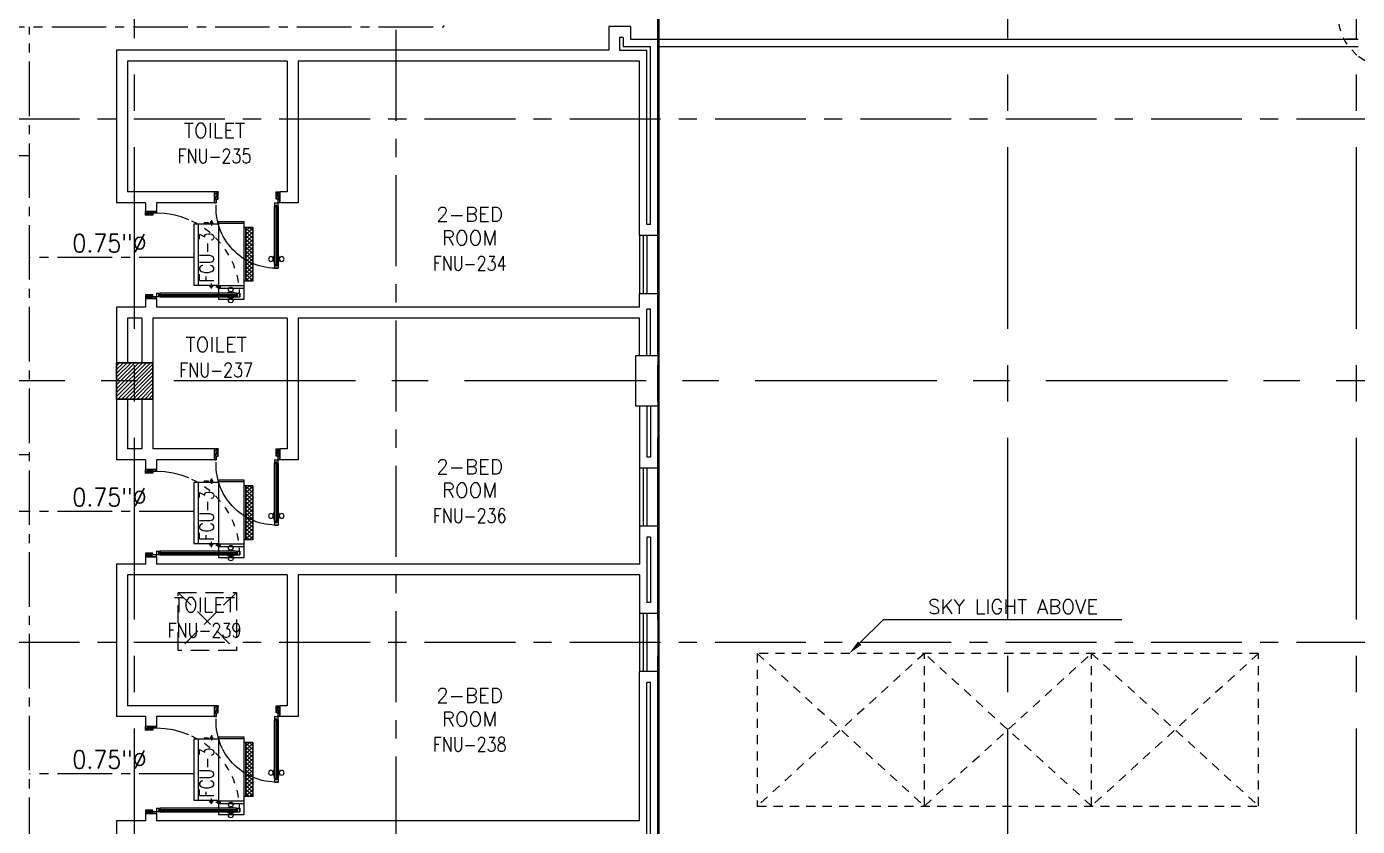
# Model space of a CAD drawing. Extents: x 417866242 to 417866469, y 43498047 to 43498124.
# Drawn here: x 417866407.63 to 417866425.95, y 43498091.88 to 43498102.88 of the extents above; entities that cross this region are included whole.
import ezdxf
from ezdxf.enums import TextEntityAlignment as Align

# ---------------------------------------------------------------- set-up
doc = ezdxf.new("R2010")
doc.units = 0
doc.header["$MEASUREMENT"] = 0
for name, pattern in [('CENTER', [2, 1.25, -0.25, 0.25, -0.25]), ('CENTER2', [1.125, 0.75, -0.125, 0.125, -0.125]), ('CENTERX2', [4, 2.5, -0.5, 0.5, -0.5]), ('HIDDEN', [0.375, 0.25, -0.125]), ('HIDDEN2', [0.1875, 0.125, -0.0625])]:
    doc.linetypes.add(name, pattern=pattern)
doc.layers.get('0').update_dxf_attribs({"linetype": 'CONTINUOUS'})
for name, color, linetype in [('AC-CH', 6, 'CENTER2'), ('AC-CHT', 2, 'CONTINUOUS'), ('AXES', 11, 'CENTERX2'), ('AXES1', 11, 'CENTER'), ('COL', 3, 'CONTINUOUS'), ('DOOR', 11, 'CONTINUOUS'), ('EJ', 11, 'CONTINUOUS'), ('FCU', 6, 'CONTINUOUS'), ('HAT', 11, 'CONTINUOUS'), ('HIDDEN', 11, 'HIDDEN2'), ('INSUL', 11, 'CONTINUOUS'), ('M-TEXT', 2, 'CONTINUOUS'), ('RM-IND', 11, 'CONTINUOUS'), ('RM-NAME', 11, 'CONTINUOUS'), ('RM-NO', 11, 'CONTINUOUS'), ('ROOF', 11, 'CONTINUOUS'), ('SHAFT', 11, 'CONTINUOUS'), ('STR', 11, 'CONTINUOUS'), ('WALL', 11, 'CONTINUOUS'), ('WIN', 11, 'CONTINUOUS')]:
    doc.layers.add(name, color=color, linetype=linetype)
doc.styles.add('KHRS2', font='ROMANS.shx', dxfattribs={"height": 200})
doc.styles.add('ROMANS', font='ROMANS.shx', dxfattribs={"width": 0.6})

# ---------------------------------------------------------------- blocks, each defined once
blk = doc.blocks.new('A$C1DFA4FE8')
at = {"layer": 'DOOR', "color": 0, "linetype": 'ByBlock'}
for p, q in [((950, 1656), (800, 1656)), ((800, 1656), (800, 1631)), ((950, 1606), (950, 1656)), ((0, 1631), (0, 1581)), ((0, 1581), (0, 1631)), ((50, 1631), (0, 1631)), ((50, 1581), (0, 1581)), ((30, 1614), (30, 1598)), ((50, 1614), (30, 1614)), ((50, 1598), (30, 1598)), ((50, 1631), (50, 1614)), ((50, 1598), (50, 1581)), ((750, 1614), (750, 1631)), ((750, 1631), (800, 1631)), ((770, 1614), (750, 1614)), ((750, 1581), (750, 1598)), ((750, 1598), (770, 1598)), ((800, 1581), (750, 1581)), ((770, 1598), (770, 1614)), ((800, 1581), (800, 1631)), ((800, 1631), (850, 1631)), ((850, 1631), (850, 1606)), ((850, 1606), (950, 1606)), ((0, 81), (0, 131)), ((0, 131), (0, 81)), ((50, 131), (0, 131)), ((50, 81), (0, 81)), ((30, 98), (30, 114)), ((50, 114), (30, 114)), ((50, 98), (30, 98)), ((50, 114), (50, 131)), ((50, 81), (50, 98)), ((83, 131), (83, 138)), ((173, 138), (83, 138)), ((83, 81), (83, 74)), ((173, 74), (83, 74)), ((95, 138), (95, 147)), ((95, 147), (160, 147)), ((95, 138), (160, 138)), ((95, 74), (95, 65)), ((95, 74), (160, 74)), ((95, 65), (160, 65)), ((160, 138), (160, 147)), ((160, 74), (160, 65)), ((173, 131), (173, 138)), ((173, 81), (173, 74)), ((750, 131), (750, 114)), ((800, 131), (750, 131)), ((750, 114), (770, 114)), ((750, 98), (750, 81)), ((770, 98), (750, 98)), ((750, 81), (800, 81)), ((770, 114), (770, 98)), ((800, 131), (800, 81)), ((800, 56), (800, 81)), ((800, 81), (850, 81)), ((950, 56), (800, 56)), ((850, 106), (950, 106)), ((850, 81), (850, 106)), ((950, 106), (950, 56))]:
    blk.add_line(p, q, dxfattribs=at)
at = {"layer": 'DOOR', "color": 9, "linetype": 'ByBlock'}
for p, q in [((950, 1606), (837, 1656)), ((950, 1606), (910, 1656)), ((950, 1606), (850, 1619)), ((950, 106), (837, 56)), ((950, 106), (850, 93)), ((950, 106), (910, 56))]:
    blk.add_line(p, q, dxfattribs=at)
at = {"layer": 'DOOR', "linetype": 'ByBlock'}
for p, q in [((750, 1631), (50, 1631)), ((750, 1614), (50, 1614)), ((750, 1598), (50, 1598)), ((50, 1581), (750, 1581)), ((50, 131), (750, 131)), ((750, 114), (50, 114)), ((750, 98), (50, 98)), ((750, 81), (50, 81))]:
    blk.add_line(p, q, dxfattribs=at)
at = {"layer": 'DOOR', "color": 0, "linetype": 'ByBlock'}
for centre in [(128, 179), (128, 32)]:
    blk.add_circle(centre, 32.4, dxfattribs=at)
at = {"layer": 'DOOR', "color": 9, "linetype": 'ByBlock'}
for centre, radius, start, end in [((950, 1606), 154, 161.1053, 166.2858), ((950, 1606), 134, 158.1598, 169.28), ((950, 1606), 114, 154.0838, 167.3774), ((950, 1606), 94.4, 148.0182, 180), ((950, 1606), 74.4, 137.7764, 180), ((950, 1606), 54.4, 113.2074, 180), ((950, 1606), 34.4, 90, 180), ((950, 1606), 14.4, 90, 180), ((950, 106), 154, 193.7142, 198.8947), ((950, 106), 134, 190.72, 201.8402), ((950, 106), 114, 192.6226, 205.9162), ((950, 106), 94.4, 180, 211.9818), ((950, 106), 74.4, 180, 222.2236), ((950, 106), 54.4, 180, 246.7926), ((950, 106), 34.4, 180, 270), ((950, 106), 14.4, 180, 270)]:
    blk.add_arc(centre, radius, start, end, dxfattribs=at)
at = {"layer": 'DOOR', "linetype": 'HIDDEN', "ltscale": 0.5}
for centre, start, end in [((752, 1606), 178.0938, 273.7249), ((752, 106), 86.2751, 181.9062)]:
    blk.add_arc(centre, 752, start, end, dxfattribs=at)
blk = doc.blocks.new('C11')
at = {"layer": 'HAT'}
h = blk.add_hatch(dxfattribs=at)
h.set_pattern_fill('ANSI31', color=256, scale=300, style=0)
h.set_pattern_definition([(45, (-248556.182, -75061.005), (-26.5165043, 26.5165043), [])])
h.paths.add_polyline_path([(300, 700), (0, 700), (0, 350), (300, 350)])
h.paths.add_polyline_path([(300, 350), (0, 350), (0, 0), (300, 0)])
at = {"layer": 'COL'}
blk.add_lwpolyline([(300, 700), (300, 0), (0, 0), (0, 700)], close=True, dxfattribs=at)
blk = doc.blocks.new('DOOR90')
at = {"layer": 'DOOR', "color": 7, "linetype": 'ByBlock'}
for p, q in [((-150, 0), (0, 0)), ((-150, 0), (-150, -25)), ((0, -50), (-114, 0)), ((0, -50), (-40, 0)), ((0, -50), (0, 0)), ((-1000, -25), (-1050, -25)), ((-1050, -75), (-1050, -25)), ((-1050, -25), (-1050, -75)), ((-1000, -75), (-1050, -75)), ((-1000, -42), (-1020, -42)), ((-1020, -42), (-1020, -58)), ((-1000, -58), (-1020, -58)), ((-1000, -25), (-1000, -42)), ((-1000, -58), (-1000, -75)), ((-878, -18), (-968, -18)), ((-968, -25), (-968, -18)), ((-968, -75), (-968, -82)), ((-878, -82), (-968, -82)), ((-955, -9), (-890, -9)), ((-955, -18), (-955, -9)), ((-955, -18), (-890, -18)), ((-955, -82), (-890, -82)), ((-955, -82), (-955, -91)), ((-955, -91), (-890, -91)), ((-890, -18), (-890, -9)), ((-890, -82), (-890, -91)), ((-878, -25), (-878, -18)), ((-878, -75), (-878, -82)), ((-200, -25), (-150, -25)), ((-200, -42), (-200, -25)), ((-180, -42), (-200, -42)), ((-200, -58), (-180, -58)), ((-200, -75), (-200, -58)), ((-150, -75), (-200, -75)), ((-180, -58), (-180, -42)), ((-150, -25), (-100, -25)), ((-150, -75), (-150, -25)), ((-100, -25), (-100, -50)), ((0, -50), (-100, -37)), ((-100, -50), (0, -50)), ((-150, -875), (-100, -875)), ((-150, -900), (-150, -875)), ((-150, -900), (0, -900)), ((0, -900), (-150, -900)), ((0, -850), (-114, -900)), ((-100, -875), (-100, -850)), ((0, -850), (-100, -863)), ((-100, -850), (0, -850)), ((0, -850), (-40, -900)), ((0, -850), (0, -900))]:
    blk.add_line(p, q, dxfattribs=at)
at = {"layer": 'DOOR', "linetype": 'ByBlock'}
for p, q in [((-200, -25), (-1000, -25)), ((-200, -42), (-1000, -42)), ((-200, -58), (-1000, -58)), ((-1000, -75), (-200, -75))]:
    blk.add_line(p, q, dxfattribs=at)
at = {"layer": 'DOOR', "color": 7, "linetype": 'ByBlock'}
for centre in [(-923, 24), (-923, -124)]:
    blk.add_circle(centre, 32.4, dxfattribs=at)
for centre, radius, start, end in [((0, -50), 154, 161.1053, 166.2858), ((0, -50), 94.4, 148.0182, 180), ((0, -50), 134, 158.1598, 169.28), ((0, -50), 114, 154.0838, 167.3774), ((0, -50), 74.4, 137.7764, 180), ((0, -50), 54.4, 113.2074, 180), ((0, -50), 34.4, 90, 180), ((0, -50), 14.4, 90, 180), ((0, -850), 154, 193.7142, 198.8947), ((0, -850), 134, 190.72, 201.8402), ((0, -850), 94.4, 180, 211.9818), ((0, -850), 74.4, 180, 222.2236), ((0, -850), 54.4, 180, 246.7926), ((0, -850), 34.4, 180, 270), ((0, -850), 14.4, 180, 270)]:
    blk.add_arc(centre, radius, start, end, dxfattribs=at)
at = {"layer": 'DOOR', "linetype": 'HIDDEN', "ltscale": 0.5}
blk.add_arc((-222, -50), 828, 178.2701, 275.003, dxfattribs=at)
blk = doc.blocks.new('DOOR100')
at = {"layer": 'DOOR', "color": 7, "linetype": 'ByBlock'}
for p, q in [((-75, 1250), (-75, 1300)), ((-75, 1300), (-25, 1300)), ((-25, 1300), (-75, 1300)), ((-25, 1250), (-25, 1300)), ((-91, 1205), (-91, 1140)), ((-82, 1205), (-91, 1205)), ((-82, 1140), (-91, 1140)), ((-82, 1128), (-82, 1218)), ((-75, 1218), (-82, 1218)), ((-82, 1205), (-82, 1140)), ((-75, 1128), (-82, 1128)), ((-58, 1250), (-75, 1250)), ((-58, 1250), (-58, 1270)), ((-42, 1270), (-58, 1270)), ((-42, 1250), (-42, 1270)), ((-25, 1250), (-42, 1250)), ((-25, 1218), (-18, 1218)), ((-25, 1128), (-18, 1128)), ((-18, 1128), (-18, 1218)), ((-18, 1205), (-18, 1140)), ((-18, 1205), (-9, 1205)), ((-18, 1140), (-9, 1140)), ((-9, 1205), (-9, 1140)), ((-75, 200), (-58, 200)), ((-75, 150), (-75, 200)), ((-58, 200), (-58, 180)), ((-42, 200), (-25, 200)), ((-42, 180), (-42, 200)), ((-25, 200), (-25, 150)), ((-1200, 0), (-1200, 150)), ((-1200, 150), (-1175, 150)), ((-1200, 150), (-1200, 0)), ((-1150, 0), (-1200, 114)), ((-1150, 0), (-1200, 40)), ((-1150, 0), (-1200, 0)), ((-1175, 150), (-1175, 100)), ((-1175, 100), (-1150, 100)), ((-1150, 0), (-1163, 100)), ((-1150, 100), (-1150, 0)), ((-75, 150), (-25, 150)), ((-58, 180), (-42, 180)), ((-50, 0), (0, 114)), ((-50, 100), (-50, 0)), ((-50, 0), (-37, 100)), ((-25, 100), (-50, 100)), ((-50, 0), (0, 40)), ((-50, 0), (0, 0)), ((0, 150), (-25, 150)), ((-25, 150), (-25, 100)), ((0, 0), (0, 150)), ((0, 150), (0, 0))]:
    blk.add_line(p, q, dxfattribs=at)
at = {"layer": 'DOOR', "linetype": 'ByBlock'}
for p, q in [((-75, 1250), (-75, 200)), ((-58, 200), (-58, 1250)), ((-42, 200), (-42, 1250)), ((-25, 200), (-25, 1250))]:
    blk.add_line(p, q, dxfattribs=at)
at = {"layer": 'DOOR', "color": 7, "linetype": 'ByBlock'}
for centre in [(-124, 1173), (24, 1173)]:
    blk.add_circle(centre, 32.4, dxfattribs=at)
at = {"layer": 'DOOR', "linetype": 'HIDDEN', "ltscale": 0.5}
blk.add_arc((-25, 150), 1150, 90, 180, dxfattribs=at)
at = {"layer": 'DOOR', "color": 7, "linetype": 'ByBlock'}
for centre, radius, start, end in [((-1150, 0), 154, 103.7142, 108.8947), ((-1150, 0), 134, 100.72, 111.8402), ((-1150, 0), 94.4, 90, 121.9818), ((-1150, 0), 74.4, 90, 132.2236), ((-1150, 0), 54.4, 90, 156.7926), ((-1150, 0), 34.4, 90, 180), ((-1150, 0), 14.4, 90, 180), ((-50, 0), 94.4, 58.0182, 90), ((-50, 0), 74.4, 47.7764, 90), ((-50, 0), 54.4, 23.2074, 90), ((-50, 0), 34.4, 0, 90), ((-50, 0), 14.4, 0, 90), ((-50, 0), 134, 68.1598, 79.28), ((-50, 0), 114, 64.0838, 77.3774), ((-50, 0), 154, 71.1053, 76.2858)]:
    blk.add_arc(centre, radius, start, end, dxfattribs=at)
blk = doc.blocks.new('COL50')
at = {"layer": 'COL'}
blk.add_lwpolyline([(-250, 250), (-250, -250), (250, -250), (250, 250)], close=True, dxfattribs=at)
blk = doc.blocks.new('*X61')
at = {"color": 0}
for p, q in [((245929, 162720), (246399, 163190)), ((245929, 162773), (246345, 163190)), ((245929, 162826), (246292, 163190)), ((245929, 162879), (246239, 163190)), ((245929, 162932), (246186, 163190)), ((245929, 162985), (246133, 163190)), ((245929, 163038), (246080, 163190)), ((245929, 163091), (246027, 163190)), ((245929, 163144), (245974, 163190)), ((245952, 162690), (246429, 163167)), ((246005, 162690), (246429, 163114)), ((246058, 162690), (246429, 163061)), ((246111, 162690), (246429, 163008)), ((246164, 162690), (246429, 162955)), ((246217, 162690), (246429, 162902)), ((246270, 162690), (246429, 162849)), ((246323, 162690), (246429, 162796)), ((246376, 162690), (246429, 162742))]:
    blk.add_line(p, q, dxfattribs=at)
blk = doc.blocks.new('*X29')
at = {"color": 0}
for p, q in [((16890, -2467), (16943, -2414)), ((16890, -2520), (16990, -2420)), ((16990, -2565), (16890, -2465)), ((16890, -2573), (16990, -2473)), ((16990, -2619), (16890, -2519)), ((16890, -2626), (16990, -2526)), ((16990, -2512), (16892, -2414)), ((16990, -2459), (16945, -2414)), ((16990, -2672), (16890, -2572)), ((16890, -2679), (16990, -2579)), ((16990, -2725), (16890, -2625)), ((16890, -2732), (16990, -2632)), ((16990, -2778), (16890, -2678)), ((16890, -2785), (16990, -2685)), ((16990, -2831), (16890, -2731)), ((16890, -2838), (16990, -2738)), ((16990, -2884), (16890, -2784)), ((16890, -2891), (16990, -2791)), ((16990, -2937), (16890, -2837)), ((16890, -2944), (16990, -2844)), ((16990, -2990), (16890, -2890)), ((16890, -2997), (16990, -2897)), ((16990, -3043), (16890, -2943)), ((16890, -3050), (16990, -2950)), ((16990, -3096), (16890, -2996)), ((16890, -3103), (16990, -3003)), ((16990, -3149), (16890, -3049)), ((16944, -3155), (16890, -3102)), ((16892, -3155), (16990, -3056)), ((16945, -3155), (16990, -3109))]:
    blk.add_line(p, q, dxfattribs=at)
blk = doc.blocks.new('WHE06')
at = {"color": 3}
for p, q in [((689, 622), (346, 622)), ((346, 622), (346, 469)), ((689, 469), (689, 622)), ((60, -422), (60, 422)), ((212, 437), (269, 437)), ((232, 452), (232, 422)), ((232, 452), (252, 452)), ((242, 472), (242, 399)), ((252, 452), (252, 422)), ((305, 448), (373, 448)), ((321, 458), (321, 438)), ((321, 458), (346, 458)), ((321, 438), (346, 438)), ((346, 430), (689, 430)), ((811, 371), (689, 371)), ((711, -371), (711, 371)), ((811, -371), (811, 371)), ((142, -437), (142, -422)), ((142, -437), (197, -437)), ((197, -437), (197, -422)), ((221, -437), (269, -437)), ((232, -452), (232, -422)), ((232, -452), (252, -452)), ((242, -472), (242, -399)), ((252, -452), (252, -422)), ((346, -430), (689, -430)), ((811, -371), (689, -371))]:
    blk.add_line(p, q, dxfattribs=at)
at = {"color": 6}
for p, q in [((0, -422), (0, 422)), ((0, 422), (346, 422)), ((346, 469), (346, -451)), ((689, 469), (346, 469)), ((689, -451), (689, 469)), ((0, -422), (346, -422)), ((346, -451), (689, -451))]:
    blk.add_line(p, q, dxfattribs=at)
at = {"color": 11}
blk.add_blockref('*X29', (-16179, 2784), dxfattribs=at)
blk = doc.blocks.new('RM1')
at = {"layer": 'RM-NAME', "style": 'ROMANS'}
for tag, p in [('ROOMNAME1', (0, 324)), ('ROOMNAME2', (0, 0))]:
    blk.add_attdef(tag, text='', height=200, dxfattribs=at).set_placement(p, align=Align.MIDDLE)

msp = doc.modelspace()

# ---------------------------------------------------------------- linework, layer by layer
at = {"layer": 'AC-CH'}
for p, q in [((417866413.374, 43498106.023), (417866413.374, 43498102.883)), ((417866404.604, 43498102.883), (417866413.374, 43498102.883)), ((417866407.672, 43498062.277), (417866407.672, 43498102.883)), ((417866406.002, 43498101.11), (417866407.672, 43498101.11)), ((417866409.935, 43498099.705), (417866407.672, 43498099.705)), ((417866403.861, 43498096.996), (417866407.672, 43498096.996)), ((417866409.935, 43498096.211), (417866399.309, 43498096.211)), ((417866409.935, 43498092.602), (417866407.672, 43498092.602))]:
    msp.add_line(p, q, dxfattribs=at)
at = {"layer": 'AXES'}
for p, q in [((417866409.121, 43498046.724), (417866409.121, 43498123.537)), ((417866421.141, 43498046.724), (417866421.141, 43498123.537)), ((417866416.321, 43498046.724), (417866416.321, 43498123.187)), ((417866416.341, 43498046.724), (417866416.341, 43498123.187)), ((417866425.941, 43498046.724), (417866425.941, 43498123.187)), ((417866468.161, 43498098.009), (417866400.121, 43498098.009))]:
    msp.add_line(p, q, dxfattribs=at)
at = {"layer": 'AXES1'}
for p, q in [((417866412.721, 43498053.589), (417866412.721, 43498112.409)), ((417866458.361, 43498101.609), (417866400.121, 43498101.609)), ((417866458.361, 43498094.409), (417866400.121, 43498094.409))]:
    msp.add_line(p, q, dxfattribs=at)
at = {"layer": 'EJ'}
for p, q in [((417866416.321, 43498102.709), (417866416.321, 43498104.859)), ((417866416.341, 43498102.709), (417866416.341, 43498104.859))]:
    msp.add_line(p, q, dxfattribs=at)
at = {"layer": 'HIDDEN'}
for p, q in [((417866417.691, 43498094.259), (417866419.991, 43498092.159)), ((417866419.991, 43498094.259), (417866417.691, 43498092.159)), ((417866417.691, 43498094.259), (417866417.691, 43498092.159)), ((417866424.591, 43498094.259), (417866417.691, 43498094.259)), ((417866419.991, 43498092.159), (417866419.991, 43498094.259)), ((417866419.991, 43498092.159), (417866419.991, 43498094.259)), ((417866419.991, 43498092.159), (417866422.291, 43498094.259)), ((417866422.291, 43498092.159), (417866419.991, 43498094.259)), ((417866422.291, 43498092.159), (417866422.291, 43498094.259)), ((417866422.291, 43498092.159), (417866422.291, 43498094.259)), ((417866422.291, 43498094.259), (417866424.591, 43498092.159)), ((417866424.591, 43498094.259), (417866422.291, 43498092.159)), ((417866424.591, 43498092.159), (417866424.591, 43498094.259)), ((417866417.691, 43498092.159), (417866424.591, 43498092.159))]:
    msp.add_line(p, q, dxfattribs=at)
at = {"layer": 'INSUL'}
for p, q in [((417866415.796, 43498102.734), (417866415.796, 43498102.559)), ((417866415.846, 43498102.734), (417866415.796, 43498102.734)), ((417866415.846, 43498102.734), (417866415.846, 43498102.609)), ((417866415.796, 43498102.559), (417866416.171, 43498102.559)), ((417866415.846, 43498102.609), (417866416.221, 43498102.609)), ((417866416.171, 43498100.159), (417866416.171, 43498102.559)), ((417866416.221, 43498100.159), (417866416.221, 43498102.609)), ((417866416.221, 43498100.159), (417866416.171, 43498100.159)), ((417866416.221, 43498098.996), (417866416.171, 43498098.996)), ((417866416.171, 43498098.359), (417866416.171, 43498098.996)), ((417866416.221, 43498098.359), (417866416.221, 43498098.996)), ((417866416.171, 43498097.659), (417866416.171, 43498096.959)), ((417866416.221, 43498097.659), (417866416.221, 43498096.959)), ((417866416.221, 43498096.959), (417866416.171, 43498096.959)), ((417866416.221, 43498095.859), (417866416.171, 43498095.859)), ((417866416.171, 43498095.859), (417866416.171, 43498094.959)), ((417866416.221, 43498095.859), (417866416.221, 43498094.959)), ((417866416.221, 43498094.959), (417866416.171, 43498094.959)), ((417866416.221, 43498093.859), (417866416.171, 43498093.859)), ((417866416.171, 43498091.159), (417866416.171, 43498093.859)), ((417866416.221, 43498091.159), (417866416.221, 43498093.859))]:
    msp.add_line(p, q, dxfattribs=at)
at = {"layer": 'RM-IND'}
for p, q in [((417866419.1, 43498094.4), (417866419.429, 43498094.727)), ((417866419.429, 43498094.727), (417866419.941, 43498094.727)), ((417866419.941, 43498094.727), (417866422.708, 43498094.727))]:
    msp.add_line(p, q, dxfattribs=at)
msp.add_solid([(417866419.124, 43498094.376), (417866419.077, 43498094.423), (417866418.958, 43498094.259)], dxfattribs=at)
at = {"layer": 'ROOF'}
for p, q in [((417866416.341, 43498102.709), (417866425.961, 43498102.709)), ((417866416.341, 43498091.159), (417866416.341, 43498102.709)), ((417866425.941, 43498102.709), (417866425.791, 43498102.709)), ((417866416.341, 43498102.609), (417866425.961, 43498102.609))]:
    msp.add_line(p, q, dxfattribs=at)
at = {"layer": 'SHAFT', "linetype": 'HIDDEN'}
for p, q in [((417866410.521, 43498095.099), (417866409.721, 43498094.299)), ((417866409.721, 43498095.099), (417866410.521, 43498094.299))]:
    msp.add_line(p, q, dxfattribs=at)
msp.add_lwpolyline([(417866409.721, 43498095.099), (417866410.521, 43498095.099), (417866410.521, 43498094.299), (417866409.721, 43498094.299)], close=True, dxfattribs=at)
at = {"layer": 'STR'}
msp.add_line((417866416.341, 43498102.609), (417866416.341, 43498102.709), dxfattribs=at)
at = {"layer": 'WALL'}
for p, q in [((417866415.946, 43498102.884), (417866415.646, 43498102.884)), ((417866415.646, 43498102.884), (417866415.646, 43498102.559)), ((417866415.946, 43498102.884), (417866415.946, 43498102.709)), ((417866415.946, 43498102.709), (417866416.321, 43498102.709)), ((417866416.321, 43498100.009), (417866416.321, 43498102.709)), ((417866408.871, 43498102.559), (417866408.871, 43498101.37)), ((417866415.646, 43498102.559), (417866408.871, 43498102.559)), ((417866411.221, 43498102.409), (417866409.021, 43498102.409)), ((417866416.071, 43498102.409), (417866411.371, 43498102.409)), ((417866416.071, 43498100.009), (417866416.071, 43498102.409)), ((417866410.221, 43498100.609), (417866409.021, 43498100.609)), ((417866411.221, 43498100.609), (417866411.121, 43498100.609)), ((417866409.271, 43498100.459), (417866408.871, 43498100.459)), ((417866410.221, 43498100.459), (417866409.421, 43498100.459)), ((417866411.371, 43498100.459), (417866411.121, 43498100.459)), ((417866416.321, 43498100.009), (417866416.071, 43498100.009)), ((417866416.071, 43498099.024), (417866416.071, 43498099.209)), ((417866416.321, 43498099.209), (417866416.071, 43498099.209)), ((417866416.321, 43498098.359), (417866416.321, 43498099.209)), ((417866409.271, 43498099.024), (417866408.871, 43498099.024)), ((417866416.071, 43498099.024), (417866409.421, 43498099.024)), ((417866409.221, 43498098.874), (417866409.021, 43498098.874)), ((417866411.221, 43498098.874), (417866409.371, 43498098.874)), ((417866416.071, 43498098.874), (417866411.371, 43498098.874)), ((417866416.071, 43498098.359), (417866416.071, 43498098.874)), ((417866416.071, 43498097.659), (417866416.071, 43498096.809)), ((417866416.321, 43498097.659), (417866416.321, 43498096.809)), ((417866409.221, 43498097.074), (417866409.021, 43498097.074)), ((417866410.221, 43498097.074), (417866409.371, 43498097.074)), ((417866411.221, 43498097.074), (417866411.121, 43498097.074)), ((417866409.271, 43498096.924), (417866408.871, 43498096.924)), ((417866410.221, 43498096.924), (417866409.421, 43498096.924)), ((417866411.371, 43498096.924), (417866411.121, 43498096.924)), ((417866416.321, 43498096.809), (417866416.071, 43498096.809)), ((417866416.071, 43498096.009), (417866416.071, 43498095.489)), ((417866416.321, 43498096.009), (417866416.071, 43498096.009)), ((417866416.321, 43498096.009), (417866416.321, 43498094.809)), ((417866409.271, 43498095.489), (417866408.871, 43498095.489)), ((417866416.071, 43498095.489), (417866409.421, 43498095.489)), ((417866411.221, 43498095.339), (417866409.021, 43498095.339)), ((417866416.071, 43498095.339), (417866411.371, 43498095.339)), ((417866416.071, 43498095.339), (417866416.071, 43498094.809)), ((417866416.321, 43498094.809), (417866416.071, 43498094.809)), ((417866416.071, 43498091.954), (417866416.071, 43498094.009)), ((417866416.321, 43498094.009), (417866416.071, 43498094.009)), ((417866416.321, 43498091.159), (417866416.321, 43498094.009)), ((417866410.221, 43498093.539), (417866409.021, 43498093.539)), ((417866411.221, 43498093.539), (417866411.121, 43498093.539)), ((417866409.271, 43498093.389), (417866408.871, 43498093.389)), ((417866410.221, 43498093.389), (417866409.421, 43498093.389)), ((417866411.371, 43498093.389), (417866411.121, 43498093.389)), ((417866409.271, 43498091.954), (417866408.871, 43498091.954)), ((417866416.071, 43498091.954), (417866409.421, 43498091.954))]:
    msp.add_line(p, q, dxfattribs=at)
at = {"layer": 'WALL', "linetype": 'ByBlock'}
for p, q in [((417866408.871, 43498102.559), (417866408.871, 43498100.459)), ((417866409.021, 43498102.409), (417866409.021, 43498100.609)), ((417866411.221, 43498102.409), (417866411.221, 43498100.609)), ((417866411.371, 43498102.409), (417866411.371, 43498100.459)), ((417866410.221, 43498100.609), (417866410.221, 43498100.459)), ((417866411.121, 43498100.609), (417866411.121, 43498100.459)), ((417866409.271, 43498100.459), (417866409.271, 43498100.324)), ((417866409.271, 43498100.459), (417866409.271, 43498100.341)), ((417866409.421, 43498100.459), (417866409.421, 43498100.324)), ((417866409.421, 43498100.459), (417866409.421, 43498100.341)), ((417866409.271, 43498100.341), (417866409.421, 43498100.341)), ((417866408.871, 43498099.024), (417866408.871, 43498096.924)), ((417866409.271, 43498099.141), (417866409.421, 43498099.141)), ((417866409.271, 43498099.141), (417866409.271, 43498099.024)), ((417866409.421, 43498099.141), (417866409.421, 43498099.024)), ((417866409.021, 43498098.874), (417866409.021, 43498098.257)), ((417866409.221, 43498098.874), (417866409.221, 43498098.259)), ((417866409.371, 43498098.874), (417866409.371, 43498098.259)), ((417866411.221, 43498098.874), (417866411.221, 43498097.074)), ((417866411.371, 43498098.874), (417866411.371, 43498096.924)), ((417866409.021, 43498097.759), (417866409.021, 43498097.074)), ((417866409.221, 43498097.759), (417866409.221, 43498097.074)), ((417866409.371, 43498097.759), (417866409.371, 43498097.074)), ((417866410.221, 43498097.074), (417866410.221, 43498096.924)), ((417866411.121, 43498097.074), (417866411.121, 43498096.924)), ((417866409.271, 43498096.924), (417866409.271, 43498096.789)), ((417866409.271, 43498096.789), (417866409.421, 43498096.789)), ((417866409.421, 43498096.924), (417866409.421, 43498096.789)), ((417866408.871, 43498095.489), (417866408.871, 43498093.389)), ((417866409.271, 43498095.589), (417866409.421, 43498095.589)), ((417866409.271, 43498095.589), (417866409.271, 43498095.489)), ((417866409.421, 43498095.589), (417866409.421, 43498095.489)), ((417866409.021, 43498095.339), (417866409.021, 43498093.539)), ((417866411.221, 43498095.339), (417866411.221, 43498093.539)), ((417866411.371, 43498095.339), (417866411.371, 43498093.389)), ((417866410.221, 43498093.539), (417866410.221, 43498093.389)), ((417866411.121, 43498093.539), (417866411.121, 43498093.389)), ((417866409.271, 43498093.389), (417866409.271, 43498093.254)), ((417866409.421, 43498093.389), (417866409.421, 43498093.254)), ((417866409.271, 43498093.254), (417866409.421, 43498093.254)), ((417866409.271, 43498092.054), (417866409.421, 43498092.054)), ((417866409.271, 43498092.054), (417866409.271, 43498091.954)), ((417866409.421, 43498092.054), (417866409.421, 43498091.954)), ((417866408.871, 43498091.954), (417866408.871, 43498091.059))]:
    msp.add_line(p, q, dxfattribs=at)
at = {"layer": 'WIN'}
for p, q in [((417866416.071, 43498100.009), (417866416.071, 43498099.209)), ((417866416.121, 43498100.009), (417866416.121, 43498099.209)), ((417866416.171, 43498100.009), (417866416.171, 43498099.209)), ((417866416.321, 43498100.009), (417866416.321, 43498099.209)), ((417866416.071, 43498096.809), (417866416.071, 43498096.009)), ((417866416.121, 43498096.809), (417866416.121, 43498096.009)), ((417866416.171, 43498096.809), (417866416.171, 43498096.009)), ((417866416.321, 43498096.809), (417866416.321, 43498096.009)), ((417866416.071, 43498094.809), (417866416.071, 43498094.009)), ((417866416.121, 43498094.809), (417866416.121, 43498094.009)), ((417866416.171, 43498094.809), (417866416.171, 43498094.009)), ((417866416.321, 43498094.809), (417866416.321, 43498094.009))]:
    msp.add_line(p, q, dxfattribs=at)

# ---------------------------------------------------------------- block references
at = {"layer": 'COL', "yscale": 0.001000002026557922, "zscale": 0.001}
for name, p, xscale in [('COL50', (417866409.121, 43498098.009), -0.0009999871253967285), ('COL50', (417866409.121, 43498098.009), 0.0009999871253967285), ('C11', (417866416.021, 43498097.659), 0.0009999871253967285)]:
    msp.add_blockref(name, p, dxfattribs=dict(at, xscale=xscale))
at = {"layer": 'DOOR', "color": 0, "linetype": 'ByBlock', "yscale": 0.001000002026557922, "zscale": 0.001}
for name, p, xscale, rotation in [('A$C1DFA4FE8', (417866425.685, 43498104.665), -0.0009999871253967285, 180), ('DOOR90', (417866411.121, 43498100.609), -0.001000002026557922, 270), ('DOOR100', (417866409.271, 43498099.141), 0.001000002026557922, 270), ('DOOR90', (417866411.121, 43498097.074), -0.001000002026557922, 270), ('DOOR100', (417866409.271, 43498095.589), 0.001000002026557922, 270), ('DOOR90', (417866411.121, 43498093.539), -0.001000002026557922, 270), ('DOOR100', (417866409.271, 43498092.054), 0.001000002026557922, 270)]:
    msp.add_blockref(name, p, dxfattribs=dict(at, xscale=xscale, rotation=rotation))
at = {"layer": 'FCU', "linetype": 'ByBlock', "xscale": -0.0009999871253967285, "yscale": 0.001000002026557922, "zscale": 0.001, "rotation": 180}
for p in [(417866409.935, 43498099.75), (417866409.935, 43498096.195), (417866409.935, 43498092.66)]:
    msp.add_blockref('WHE06', p, dxfattribs=at)
at = {"layer": 'HAT', "xscale": 0.0009999871253967285, "yscale": 0.001000002026557922, "zscale": 0.001}
msp.add_blockref('*X61', (417866162.942, 43497935.069), dxfattribs=at)
at = {"layer": 'RM-NO'}
ref = msp.add_blockref('RM1', (417866410.22, 43498101.454), dxfattribs=dict(at, xscale=-0.0009999871253967285, yscale=0.001000002026557922, zscale=0.001))
ref.add_attrib('ROOMNO', 'FNU-235', dxfattribs={"height": 0.2, "style": 'ROMANS', "width": 0.8}).set_placement((417866410.22, 43498101.104), align=Align.MIDDLE)
ref.add_attrib('ROOMNAME2', 'TOILET', dxfattribs={"layer": 'RM-NAME', "height": 0.2, "style": 'ROMANS'}).set_placement((417866410.22, 43498101.454), align=Align.MIDDLE)
ref = msp.add_blockref('RM1', (417866413.732, 43498099.977), dxfattribs=dict(at, xscale=0.0009999871253967285, yscale=0.001000002026557922, zscale=0.001))
ref.add_attrib('ROOMNO', 'FNU-234', dxfattribs={"height": 0.2, "style": 'ROMANS', "width": 0.8}).set_placement((417866413.732, 43498099.627), align=Align.MIDDLE)
ref.add_attrib('ROOMNAME2', 'ROOM', dxfattribs={"layer": 'RM-NAME', "height": 0.2, "style": 'ROMANS'}).set_placement((417866413.732, 43498099.977), align=Align.MIDDLE)
ref.add_attrib('ROOMNAME1', '2-BED', dxfattribs={"layer": 'RM-NAME', "height": 0.2, "style": 'ROMANS'}).set_placement((417866413.732, 43498100.301), align=Align.MIDDLE)
ref = msp.add_blockref('RM1', (417866410.243, 43498098.509), dxfattribs=dict(at, xscale=-0.0009999871253967285, yscale=0.001000002026557922, zscale=0.001))
ref.add_attrib('ROOMNO', 'FNU-237', dxfattribs={"height": 0.2, "style": 'ROMANS', "width": 0.8}).set_placement((417866410.243, 43498098.159), align=Align.MIDDLE)
ref.add_attrib('ROOMNAME2', 'TOILET', dxfattribs={"layer": 'RM-NAME', "height": 0.2, "style": 'ROMANS'}).set_placement((417866410.243, 43498098.509), align=Align.MIDDLE)
ref = msp.add_blockref('RM1', (417866413.732, 43498096.504), dxfattribs=dict(at, xscale=0.0009999871253967285, yscale=0.001000002026557922, zscale=0.001))
ref.add_attrib('ROOMNO', 'FNU-236', dxfattribs={"height": 0.2, "style": 'ROMANS', "width": 0.8}).set_placement((417866413.732, 43498096.154), align=Align.MIDDLE)
ref.add_attrib('ROOMNAME2', 'ROOM', dxfattribs={"layer": 'RM-NAME', "height": 0.2, "style": 'ROMANS'}).set_placement((417866413.732, 43498096.504), align=Align.MIDDLE)
ref.add_attrib('ROOMNAME1', '2-BED', dxfattribs={"layer": 'RM-NAME', "height": 0.2, "style": 'ROMANS'}).set_placement((417866413.732, 43498096.827), align=Align.MIDDLE)
ref = msp.add_blockref('RM1', (417866410.083, 43498094.927), dxfattribs=dict(at, xscale=-0.0009999871253967285, yscale=0.001000002026557922, zscale=0.001))
ref.add_attrib('ROOMNO', 'FNU-239', dxfattribs={"height": 0.2, "style": 'ROMANS', "width": 0.8}).set_placement((417866410.083, 43498094.577), align=Align.MIDDLE)
ref.add_attrib('ROOMNAME2', 'TOILET', dxfattribs={"layer": 'RM-NAME', "height": 0.2, "style": 'ROMANS'}).set_placement((417866410.083, 43498094.927), align=Align.MIDDLE)
ref = msp.add_blockref('RM1', (417866413.732, 43498093.357), dxfattribs=dict(at, xscale=0.0009999871253967285, yscale=0.001000002026557922, zscale=0.001))
ref.add_attrib('ROOMNO', 'FNU-238', dxfattribs={"height": 0.2, "style": 'ROMANS', "width": 0.8}).set_placement((417866413.732, 43498093.007), align=Align.MIDDLE)
ref.add_attrib('ROOMNAME2', 'ROOM', dxfattribs={"layer": 'RM-NAME', "height": 0.2, "style": 'ROMANS'}).set_placement((417866413.732, 43498093.357), align=Align.MIDDLE)
ref.add_attrib('ROOMNAME1', '2-BED', dxfattribs={"layer": 'RM-NAME', "height": 0.2, "style": 'ROMANS'}).set_placement((417866413.732, 43498093.681), align=Align.MIDDLE)

# ---------------------------------------------------------------- texts
at = {"layer": 'AC-CHT', "style": 'KHRS2', "width": 0.9}
for p in [(417866408.775, 43498099.903), (417866408.775, 43498096.408), (417866408.775, 43498092.799)]:
    msp.add_text('0.75"%%C', height=0.25, dxfattribs=at).set_placement(p, align=Align.MIDDLE)
at = {"layer": 'M-TEXT', "style": 'ROMANS', "width": 0.75}
for p in [(417866410.212, 43498099.366), (417866410.212, 43498095.811), (417866410.212, 43498092.276)]:
    msp.add_text('FCU-3', height=0.2, rotation=90, dxfattribs=at).set_placement(p)
at = {"layer": 'RM-NAME', "style": 'ROMANS'}
msp.add_text('SKY LIGHT ABOVE', height=0.2, dxfattribs=at).set_placement((417866420.041, 43498094.902), align=Align.MIDDLE_LEFT)

doc.saveas('drawing.dxf')
